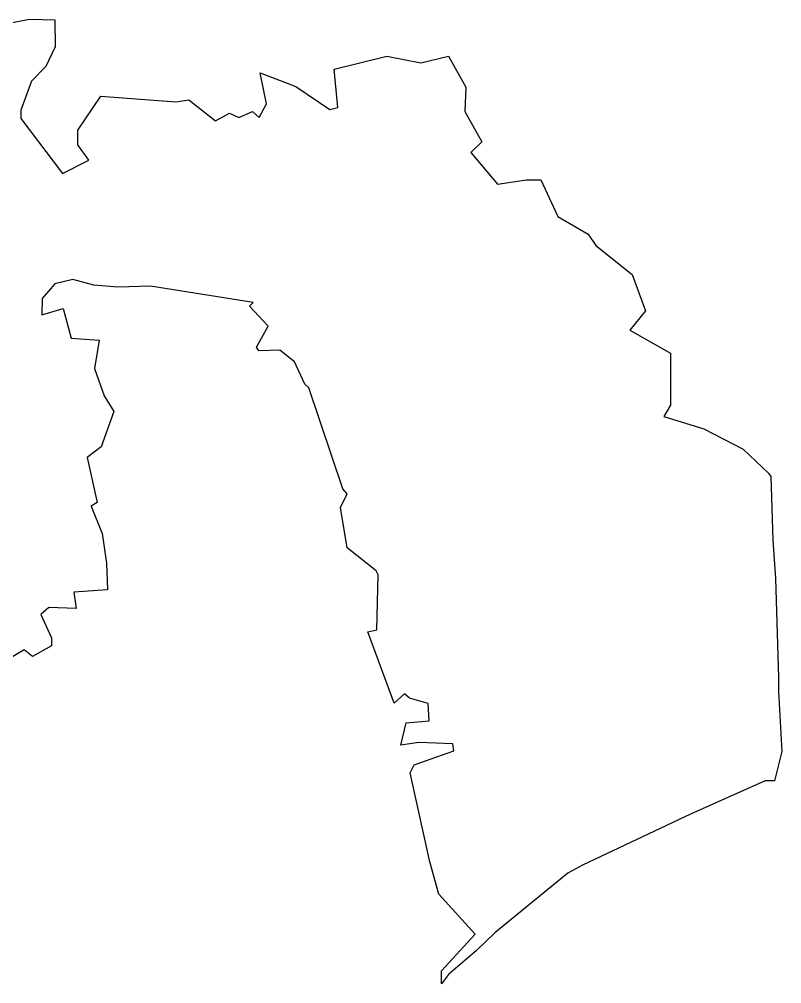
# Model space of a CAD drawing. Header units: metres. Extents: x 334693 to 340967, y 1773231 to 1777706.
# Drawn here: x 337916 to 340967, y 1773367 to 1777227 of the extents above; entities that cross this region are included whole.
import ezdxf

# ---------------------------------------------------------------- set-up
doc = ezdxf.new("R2010")
doc.units = ezdxf.units.M
doc.layers.add('village', color=3, linetype='Continuous')

msp = doc.modelspace()

# ---------------------------------------------------------------- linework, layer by layer
at = {"layer": 'village', "color": 3, "true_color": 0x00ff00}
for points in [[(337818, 1777201, 0), (337956.1, 1777227.5, 0), (338057.8, 1777225.5, 0), (338058.7, 1777117.4, 0), (338022.5, 1777038.6, 0), (337964.3, 1776980.3, 0), (337921.7, 1776863.5, 0), (337921.5, 1776830.8, 0), (338088.2, 1776610.2, 0), (338194.3, 1776663.6, 0), (338150.6, 1776724.9, 0), (338150.3, 1776783.9, 0), (338242.3, 1776919.4, 0), (338542, 1776896.5, 0), (338594.1, 1776905, 0), (338700.4, 1776821.5, 0), (338757.4, 1776851.6, 0), (338793.9, 1776834.7, 0), (338848.5, 1776858.4, 0), (338875.3, 1776835, 0), (338905.7, 1776889.5, 0), (338880, 1777012.5, 0), (339022.1, 1776958.7, 0), (339158.1, 1776866, 0), (339190.4, 1776875, 0), (339176.5, 1777027.9, 0), (339387, 1777079.4, 0), (339522.7, 1777053.2, 0), (339633.8, 1777080.5, 0), (339702.8, 1776955.5, 0), (339699.3, 1776857.9, 0), (339767.6, 1776736.4, 0), (339722.9, 1776694.8, 0), (339829.9, 1776567.4, 0), (339946.4, 1776585, 0), (340002.5, 1776584.6, 0), (340071.6, 1776437.7, 0), (340192.9, 1776367.1, 0), (340223.8, 1776322.6, 0), (340369.1, 1776205.8, 0), (340422.6, 1776060.9, 0), (340359.8, 1775982.4, 0), (340521.6, 1775890.7, 0), (340521.5, 1775683.3, 0), (340495.6, 1775637.5, 0), (340655.7, 1775588.6, 0), (340812.5, 1775507.1, 0), (340913.8, 1775410.6, 0), (340923.7, 1775396.9, 0), (340932.2, 1775142.5, 0), (340942.5, 1774988.9, 0), (340954.6, 1774592.9, 0), (340953.9, 1774536, 0), (340967.2, 1774295.7, 0)], [(340967.2, 1774295.7, 0), (340938.1, 1774178.4, 0), (340900.4, 1774178.4, 0), (340602.5, 1774044.9, 0), (340169.3, 1773840.8, 0), (340111.1, 1773809.5, 0), (339819.6, 1773570.3, 0), (339745.5, 1773499.4, 0), (339633.8, 1773404.2, 0), (339605.6, 1773366.8, 0), (339605, 1773417.7, 0), (339740.5, 1773565.1, 0), (339594.6, 1773725.1, 0), (339558.8, 1773855.1, 0), (339480, 1774210.6, 0), (339496.2, 1774243.6, 0), (339654.9, 1774299.6, 0), (339651, 1774327.2, 0), (339514.2, 1774332.8, 0), (339442.2, 1774321.9, 0), (339464.2, 1774411, 0), (339556, 1774418.6, 0), (339552.4, 1774489.1, 0), (339478, 1774509.3, 0), (339457.5, 1774527.2, 0), (339416.2, 1774489.5, 0), (339310.2, 1774775.2, 0), (339346.8, 1774784, 0), (339352.7, 1775003.6, 0), (339343.6, 1775019, 0), (339227.5, 1775111.4, 0), (339201.3, 1775273.7, 0), (339228.2, 1775328.4, 0), (339210.8, 1775347.2, 0), (339074.1, 1775752.7, 0), (339058.2, 1775766.6, 0), (339017.2, 1775855.8, 0), (338959.1, 1775902.9, 0), (338874.3, 1775900.1, 0), (338865.6, 1775914.6, 0), (338911.7, 1775999.5, 0), (338837, 1776079.6, 0), (338852.4, 1776093.2, 0), (338441, 1776159.7, 0), (338310.1, 1776154.5, 0), (338213.5, 1776163.1, 0), (338130.3, 1776185.3, 0), (338058.4, 1776168.9, 0), (338007, 1776109.7, 0), (338005.9, 1776044.3, 0), (338091.9, 1776069.1, 0), (338124, 1775951.2, 0), (338235.6, 1775942.9, 0), (338217.2, 1775830.1, 0), (338255.6, 1775720.1, 0), (338294.6, 1775657.1, 0), (338242.9, 1775516.1, 0), (338187.7, 1775472.8, 0), (338226.8, 1775292.7, 0), (338203.9, 1775278.3, 0), (338247, 1775169.3, 0), (338264.8, 1775050.8, 0), (338268.7, 1774943.7, 0), (338134.3, 1774933.9, 0), (338143.4, 1774868.5, 0), (338033.5, 1774872.7, 0), (338002.4, 1774845.3, 0), (338044.6, 1774751.2, 0), (338044.5, 1774718.9, 0), (337968.5, 1774676, 0), (337935.7, 1774702.9, 0), (337841.4, 1774647.6, 0)]]:
    msp.add_polyline3d(points, dxfattribs=at)

doc.saveas('drawing.dxf')
